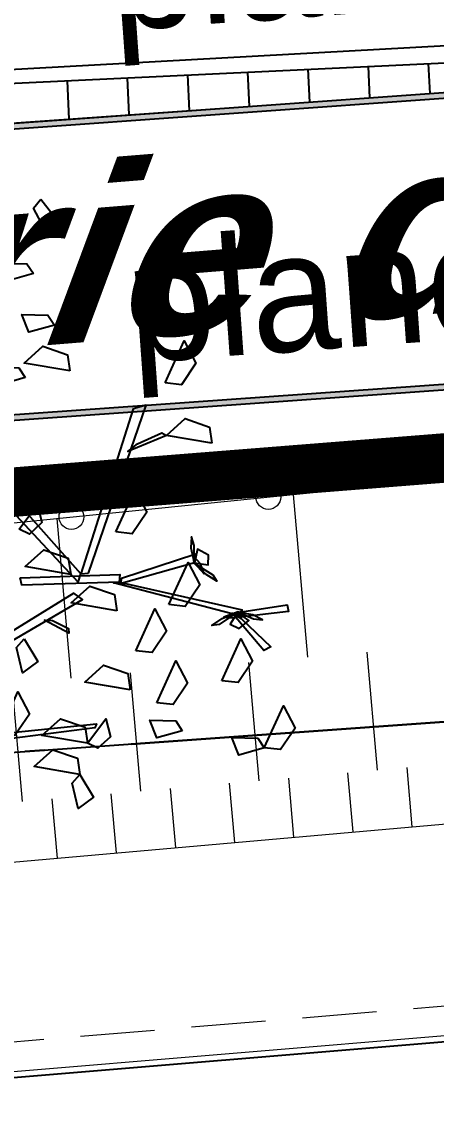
# Model space of a CAD drawing. Header units: metres. Extents: x 1851758 to 1852050, y 5187822 to 5188223.
# Drawn here: x 1851914.32 to 1851916.42, y 5187880.01 to 5187885.46 of the extents above; entities that cross this region are included whole.
import ezdxf
from ezdxf.enums import TextEntityAlignment as Align

# ---------------------------------------------------------------- set-up
doc = ezdxf.new("R2010")
doc.units = ezdxf.units.M
doc.header["$LTSCALE"] = 2.5
for name, pattern in [('L18', [0.6, 0.4, -0.2]), ('L5', [1.15, 0.8, -0.175, 0, -0.175]), ('L8', [0.225, 0.15, -0.075])]:
    doc.linetypes.add(name, pattern=pattern)
doc.layers.get('0').update_dxf_attribs({"linetype": 'CONTINUOUS', "lineweight": 30})
for name, color, linetype, lineweight in [('PAR', 11, 'L5', 30), ('PAR_ALIGNT', 1, 'L18', 30), ('PAR_ALIGNT_TXT', 1, 'CONTINUOUS', 15), ('PRO_DEMOL_CLO_LEG', 7, 'CONTINUOUS', 15), ('PRO_DEMOL_TAL', 34, 'CONTINUOUS', 20), ('PRO_DEMOL_TAL_HAC', 32, 'CONTINUOUS', 15), ('PRO_PAR_DA', 1, 'CONTINUOUS', 35), ('PRO_PAR_SURF', 157, 'CONTINUOUS', 20), ('VOI', 251, 'CONTINUOUS', 20)]:
    doc.layers.add(name, color=color, linetype=linetype, lineweight=lineweight)
for name, color, linetype in [('PFM_VRD ET 2D', 7, 'CONTINUOUS'), ('PRO_VOI', 7, 'CONTINUOUS'), ('PRO_VOI_PLANCHETTES', 232, 'CONTINUOUS'), ('PRO_VOI_PLANCHETTES_TXT', 232, 'CONTINUOUS'), ('PRO_VOI_VEG', 81, 'CONTINUOUS')]:
    doc.layers.add(name, color=color, linetype=linetype)
doc.layers.add('PRO_PAR_CONT_DA', color=40, linetype='CONTINUOUS', plot=False)
doc.styles.add('_ECRITURE', font='NEWSGOTN.TTF')
doc.styles.add('ARIAL_IT_B', font='arialbd.ttf', dxfattribs={"width": 1.1, "oblique": 25.02})

# ---------------------------------------------------------------- blocks, each defined once
blk = doc.blocks.new('CLOLEG')
blk.add_circle((0, 0), 0.0625)
blk = doc.blocks.new('arbre4')
at = {"layer": 'PRO_VOI_VEG', "linetype": 'ByBlock', "lineweight": -2, "extrusion": (-2.51648e-10, -0.654654, 0.755929), "elevation": 1.643, "flags": 128}
blk.add_lwpolyline([(2.679, 6.678), (2.852, 6.335), (2.666, 6.36), (2.598, 6.568), (2.679, 6.678)], close=True, dxfattribs=at)
at = {"layer": 'PRO_VOI_VEG', "linetype": 'ByBlock', "lineweight": -2, "extrusion": (9.90252e-10, -0.872729, 0.488205), "flags": 128}
for points, elevation in [([(2.545, 6.872), (2.282, 6.766), (2.226, 7.142), (2.487, 7.084), (2.545, 6.872)], 0.143), ([(2.376, 6.363), (2.114, 6.257), (2.058, 6.633), (2.319, 6.575), (2.376, 6.363)], 1.052)]:
    blk.add_lwpolyline(points, close=True, dxfattribs=dict(at, elevation=elevation))
at = {"layer": 'PRO_VOI_VEG', "linetype": 'ByBlock', "lineweight": -2, "extrusion": (9.90254e-10, -0.872729, 0.488205), "elevation": 0.39, "flags": 128}
blk.add_lwpolyline([(2.713, 6.215), (2.451, 6.109), (2.395, 6.485), (2.656, 6.427), (2.713, 6.215)], close=True, dxfattribs=at)
at = {"layer": 'PRO_VOI_VEG', "linetype": 'ByBlock', "lineweight": -2, "extrusion": (-0.095442, 0.360509, 0.92786), "flags": 128}
for points, elevation in [([(-3.305, 1.182), (-2.897, 0.937), (-3.132, 0.831), (-3.336, 1.006), (-3.305, 1.182)], 6.747), ([(-4.416, 3.091), (-4.007, 2.846), (-4.243, 2.74), (-4.447, 2.916), (-4.416, 3.091)], 8.367), ([(-2.628, 2.608), (-2.22, 2.363), (-2.455, 2.257), (-2.659, 2.432), (-2.628, 2.608)], 5.086), ([(-2.944, 3.681), (-2.536, 3.436), (-2.771, 3.33), (-2.976, 3.505), (-2.944, 3.681)], 6.412), ([(-2.806, 4.321), (-2.398, 4.076), (-2.633, 3.97), (-2.838, 4.145), (-2.806, 4.321)], 5.862), ([(-2.218, 4.661), (-1.81, 4.417), (-2.045, 4.311), (-2.249, 4.486), (-2.218, 4.661)], 5.725), ([(-2.041, 5.013), (-1.633, 4.768), (-1.868, 4.662), (-2.072, 4.838), (-2.041, 5.013)], 5.876)]:
    blk.add_lwpolyline(points, close=True, dxfattribs=dict(at, elevation=elevation))
at = {"layer": 'PRO_VOI_VEG', "linetype": 'ByBlock', "lineweight": -2, "extrusion": (0.372929, -1.31216e-09, 0.92786), "elevation": 8.675, "flags": 128}
blk.add_lwpolyline([(2.019, -0.589), (2.427, -0.834), (2.192, -0.94), (1.988, -0.764), (2.019, -0.589)], close=True, dxfattribs=at)
at = {"layer": 'PRO_VOI_VEG', "color": 42, "linetype": 'ByBlock', "lineweight": -2, "extrusion": (-0.662392, -0.292848, 0.689548), "elevation": 2.981, "flags": 128}
for points in [[(1.003, 7.013), (-0.213, 8.93), (-0.243, 8.738), (0.973, 6.908), (1.003, 7.013)], [(0.715, 6.103), (1.165, 7.407), (1.231, 7.346), (0.789, 6.068), (0.715, 6.103)], [(1.283, 7.434), (2.071, 8.738), (2.101, 8.65), (1.209, 7.267), (1.283, 7.434)]]:
    blk.add_lwpolyline(points, close=True, dxfattribs=at)
at = {"layer": 'PRO_VOI_VEG', "color": 42, "linetype": 'ByBlock', "lineweight": -2, "extrusion": (-0.027137, -0.572523, 0.819439), "elevation": 5.616, "flags": 128}
blk.add_lwpolyline([(2.765, 4.287), (1.549, 6.072), (1.519, 5.893), (2.735, 4.189), (2.765, 4.287)], close=True, dxfattribs=at)
at = {"layer": 'PRO_VOI_VEG', "color": 42, "linetype": 'ByBlock', "lineweight": -2, "extrusion": (-0.798201, -0.35289, 0.488205), "elevation": 0.788, "flags": 128}
blk.add_lwpolyline([(0.089, 9.059), (0.111, 9.612), (0.155, 9.67), (0.111, 8.807), (0.089, 9.059)], close=True, dxfattribs=at)
at = {"layer": 'PRO_VOI_VEG', "linetype": 'ByBlock', "lineweight": -2, "extrusion": (0.632852, 0.167542, 0.755929), "flags": 128}
for points, elevation in [([(0.081, 2.953), (0.254, 2.611), (0.068, 2.635), (0, 2.844), (0.081, 2.953)], 6.905), ([(-2.19, 3.116), (-2.017, 2.774), (-2.204, 2.798), (-2.272, 3.007), (-2.19, 3.116)], 6.987)]:
    blk.add_lwpolyline(points, close=True, dxfattribs=dict(at, elevation=elevation))
at = {"layer": 'PRO_VOI_VEG', "linetype": 'ByBlock', "lineweight": -2, "extrusion": (0.372929, 2.33266e-10, 0.92786), "flags": 128}
for points, elevation in [([(0.558, 0.095), (0.966, -0.15), (0.731, -0.256), (0.527, -0.081), (0.558, 0.095)], 8.722), ([(-0.657, 0), (-0.249, -0.244), (-0.484, -0.351), (-0.688, -0.175), (-0.657, 0)], 8.76)]:
    blk.add_lwpolyline(points, close=True, dxfattribs=dict(at, elevation=elevation))
at = {"layer": 'PRO_VOI_VEG', "color": 6, "linetype": 'ByBlock', "lineweight": -2, "extrusion": (0.987267, -0.048316, 0.151559), "elevation": 5.225, "flags": 128}
blk.add_lwpolyline([(0.391, 8.264), (0.548, 8.217), (0.638, 8.373), (0.526, 8.456), (0.391, 8.264)], close=True, dxfattribs=at)
at = {"layer": 'PRO_VOI_VEG', "color": 42, "linetype": 'ByBlock', "lineweight": -2, "extrusion": (-0.828754, -0.366398, 0.422988), "elevation": 0.47, "flags": 128}
blk.add_lwpolyline([(1.209, 7.973), (1.349, 9.811), (1.423, 9.681), (1.253, 7.903), (1.209, 7.973)], close=True, dxfattribs=at)
at = {"layer": 'PRO_VOI_VEG', "color": 6, "linetype": 'ByBlock', "lineweight": -2, "extrusion": (-0.876374, -0.467267, 0.116747), "elevation": -2.477, "flags": 128}
blk.add_lwpolyline([(1.681, 9.338), (1.833, 9.564), (1.729, 9.778), (1.641, 9.624), (1.681, 9.338)], close=True, dxfattribs=at)
at = {"layer": 'PRO_VOI_VEG', "color": 6, "linetype": 'ByBlock', "lineweight": -2, "extrusion": (0.770104, 0.410605, 0.488205), "elevation": 7.482, "flags": 128}
blk.add_lwpolyline([(-1.689, 6.094), (-1.781, 5.88), (-1.7, 5.763), (-1.589, 5.894), (-1.689, 6.094)], close=True, dxfattribs=at)
at = {"layer": 'PRO_VOI_VEG', "linetype": 'ByBlock', "lineweight": -2, "extrusion": (0.372929, -1.31215e-09, 0.92786), "elevation": 8.899, "flags": 128}
blk.add_lwpolyline([(-0.218, -0.345), (0.19, -0.59), (-0.045, -0.696), (-0.249, -0.521), (-0.218, -0.345)], close=True, dxfattribs=at)
at = {"layer": 'PRO_VOI_VEG', "color": 6, "linetype": 'ByBlock', "lineweight": -2, "extrusion": (0.650806, 0.741126, 0.164872), "elevation": 4.171, "flags": 128}
blk.add_lwpolyline([(-2.832, 8.413), (-3.054, 8.306), (-3.124, 8.485), (-2.998, 8.539), (-2.832, 8.413)], close=True, dxfattribs=at)
at = {"layer": 'PRO_VOI_VEG', "color": 42, "linetype": 'ByBlock', "lineweight": -2, "extrusion": (-0.798146, 0.353014, 0.488205), "elevation": 1.337, "flags": 128}
blk.add_lwpolyline([(0.181, 5.538), (-1.035, 7.663), (-1.064, 7.45), (0.151, 5.422), (0.181, 5.538)], close=True, dxfattribs=at)
at = {"layer": 'PRO_VOI_VEG', "color": 42, "linetype": 'ByBlock', "lineweight": -2, "extrusion": (-0.873314, 0.38626, 0.296858), "elevation": -0.171, "flags": 128}
blk.add_lwpolyline([(-0.733, 7.398), (-0.711, 7.996), (-0.667, 8.059), (-0.711, 7.125), (-0.733, 7.398)], close=True, dxfattribs=at)
at = {"layer": 'PRO_VOI_VEG', "color": 42, "linetype": 'ByBlock', "lineweight": -2, "extrusion": (-0.853559, -0.377365, 0.359211), "elevation": -0.57, "flags": 128}
blk.add_lwpolyline([(2.071, 9.128), (2.241, 10.461), (2.307, 10.4), (2.123, 9.128), (2.071, 9.128)], close=True, dxfattribs=at)
at = {"layer": 'PRO_VOI_VEG', "color": 6, "linetype": 'ByBlock', "lineweight": -2, "extrusion": (0.427121, -0.889036, 0.164872), "elevation": 3.529, "flags": 128}
blk.add_lwpolyline([(3.745, 7.854), (3.523, 7.747), (3.453, 7.926), (3.579, 7.98), (3.745, 7.854)], close=True, dxfattribs=at)
at = {"layer": 'PRO_VOI_VEG', "color": 6, "linetype": 'ByBlock', "lineweight": -2, "extrusion": (-0.086805, 0.989361, 0.116747), "elevation": 0.252, "flags": 128}
blk.add_lwpolyline([(-4.283, 8.356), (-4.131, 8.581), (-4.235, 8.795), (-4.323, 8.641), (-4.283, 8.356)], close=True, dxfattribs=at)
at = {"layer": 'PRO_VOI_VEG', "color": 6, "linetype": 'ByBlock', "lineweight": -2, "extrusion": (0.076279, -0.869389, 0.488205), "elevation": 4.696, "flags": 128}
blk.add_lwpolyline([(4.275, 6.9), (4.183, 6.685), (4.264, 6.569), (4.375, 6.7), (4.275, 6.9)], close=True, dxfattribs=at)
at = {"layer": 'PRO_VOI_VEG', "color": 42, "linetype": 'ByBlock', "lineweight": -2, "extrusion": (-0.433021, -0.648019, 0.626549), "elevation": 3.586, "flags": 128}
blk.add_lwpolyline([(3.853, 7.769), (4.253, 7.6), (4.211, 7.494), (3.747, 7.772), (3.853, 7.769)], close=True, dxfattribs=at)
at = {"layer": 'PRO_VOI_VEG', "color": 6, "linetype": 'ByBlock', "lineweight": -2, "extrusion": (-0.43103, -0.889518, 0.151559), "elevation": -0.296, "flags": 128}
blk.add_lwpolyline([(4.061, 8.445), (4.218, 8.399), (4.308, 8.555), (4.196, 8.638), (4.061, 8.445)], close=True, dxfattribs=at)
at = {"layer": 'PRO_VOI_VEG', "linetype": 'ByBlock', "lineweight": -2, "extrusion": (0.843665, 0.223353, 0.488205), "flags": 128}
for points, elevation in [([(-0.98, 7.475), (-1.242, 7.369), (-1.298, 7.745), (-1.037, 7.687), (-0.98, 7.475)], 6.437), ([(-2.46, 5.393), (-2.722, 5.288), (-2.778, 5.664), (-2.517, 5.606), (-2.46, 5.393)], 5.356)]:
    blk.add_lwpolyline(points, close=True, dxfattribs=dict(at, elevation=elevation))
at = {"layer": 'PRO_VOI_VEG', "linetype": 'ByBlock', "lineweight": -2, "extrusion": (0.372929, -8.74771e-10, 0.92786), "elevation": 9.075, "flags": 128}
blk.add_lwpolyline([(-1.03, -0.782), (-0.621, -1.026), (-0.857, -1.133), (-1.061, -0.957), (-1.03, -0.782)], close=True, dxfattribs=at)
at = {"layer": 'PRO_VOI_VEG', "linetype": 'ByBlock', "lineweight": -2, "extrusion": (0.372929, 2.33214e-10, 0.92786), "elevation": 8.823, "flags": 128}
blk.add_lwpolyline([(-1.198, -0.156), (-0.79, -0.401), (-1.025, -0.507), (-1.229, -0.332), (-1.198, -0.156)], close=True, dxfattribs=at)
at = {"layer": 'PRO_VOI_VEG', "linetype": 'ByBlock', "lineweight": -2, "extrusion": (0.372929, -8.74769e-10, 0.92786), "elevation": 7.891, "flags": 128}
blk.add_lwpolyline([(-1.381, 1.212), (-0.973, 0.968), (-1.208, 0.861), (-1.412, 1.037), (-1.381, 1.212)], close=True, dxfattribs=at)
at = {"layer": 'PRO_VOI_VEG', "color": 42, "linetype": 'ByBlock', "lineweight": -2, "extrusion": (-0.853501, 0.377497, 0.359211), "elevation": 0.72, "flags": 128}
blk.add_lwpolyline([(0.527, 8.053), (0.107, 10.556), (0.151, 10.556), (0.623, 7.919), (0.527, 8.053)], close=True, dxfattribs=at)
at = {"layer": 'PRO_VOI_VEG', "linetype": 'ByBlock', "lineweight": -2, "extrusion": (9.90357e-10, -0.872729, 0.488205), "elevation": 5.056, "flags": 128}
blk.add_lwpolyline([(3.67, 5.967), (3.408, 5.861), (3.352, 6.237), (3.613, 6.179), (3.67, 5.967)], close=True, dxfattribs=at)
at = {"layer": 'PRO_VOI_VEG', "linetype": 'ByBlock', "lineweight": -2, "extrusion": (0.372929, 6.70649e-10, 0.92786), "elevation": 9.214, "flags": 128}
blk.add_lwpolyline([(-1.739, -1.127), (-1.331, -1.372), (-1.566, -1.478), (-1.77, -1.303), (-1.739, -1.127)], close=True, dxfattribs=at)
at = {"layer": 'PRO_VOI_VEG', "linetype": 'ByBlock', "lineweight": -2, "extrusion": (-3.21724e-09, -0.872729, 0.488205), "elevation": 5.486, "flags": 128}
blk.add_lwpolyline([(4.482, 6.245), (4.22, 6.139), (4.164, 6.515), (4.425, 6.458), (4.482, 6.245)], close=True, dxfattribs=at)

msp = doc.modelspace()

# ---------------------------------------------------------------- hatches: boundary and pattern name
at = {"layer": 'PRO_VOI_PLANCHETTES'}
h = msp.add_hatch(color=256, dxfattribs=at)
h.dxf.hatch_style = 1
h.paths.add_polyline_path([(1851899.1364, 5187902.8628), (1851900.494, 5187883.9652), (1851977.1871, 5187889.4194), (1851978.221, 5187892.2356), (1851977.132, 5187910.471), (1851977.1619, 5187910.4732), (1851978.2513, 5187892.2311), (1851977.2085, 5187889.3908), (1851900.4662, 5187883.9331), (1851899.1065, 5187902.8607)])
h = msp.add_hatch(color=256, dxfattribs=at)
h.dxf.hatch_style = 1
edge = h.paths.add_edge_path()
edge.add_arc((1851926.4252, 5187498.2076), 385.1553, 94.067373, 99.391014, ccw=False)
edge.add_line((1851899.1063, 5187882.3928), (1851938.5438, 5187885.1975))
edge.add_line((1851938.5438, 5187885.1975), (1851938.7524, 5187882.2942))
edge.add_line((1851938.7524, 5187882.2942), (1851938.7225, 5187882.2918))
edge.add_line((1851938.7225, 5187882.2918), (1851938.5161, 5187885.1654))
edge.add_line((1851938.5161, 5187885.1654), (1851899.1052, 5187882.3626))
edge.add_arc((1851926.4252, 5187498.2076), 385.1253, 94.067849, 99.391226)
edge.add_line((1851863.5824, 5187878.1711), (1851863.5789, 5187878.2009))

# ---------------------------------------------------------------- linework, layer by layer
at = {"layer": 'PAR', "flags": 128}
msp.add_lwpolyline([(1851757.77, 5187868.487), (1851833.6918, 5187875.6402), (1851863.5824, 5187878.1707), (1851981.4866, 5187886.528), (1851987.4718, 5187886.9522), (1852004.3774, 5187888.6518), (1852028.9496, 5187890.8198)], dxfattribs=at)
at = {"layer": 'PAR_ALIGNT', "ltscale": 2.5, "const_width": 0.25, "flags": 128}
msp.add_lwpolyline([(1851863.4796, 5187879.0507), (1851981.3715, 5187888.4018)], dxfattribs=at)
msp.add_lwpolyline([(1851863.4796, 5187879.0507), (1851981.3715, 5187888.4018)], dxfattribs=at)
at = {"layer": 'PFM_VRD ET 2D', "flags": 128}
for points in [[(1851938.8167, 5187906.9885), (1851932.2574, 5187906.617), (1851924.7604, 5187906.2949), (1851916.4491, 5187905.7479), (1851909.0035, 5187905.0533), (1851900.8231, 5187904.5104), (1851899.4658, 5187904.4673), (1851899.5085, 5187902.8896), (1851899.3993, 5187902.6352), (1851899.3773, 5187902.6262), (1851899.486, 5187902.5321), (1851899.6471, 5187896.3872), (1851899.7193, 5187894.3298), (1851899.7751, 5187893.7965), (1851901.0772, 5187884.5996), (1851904.2049, 5187884.6709), (1851906.996, 5187884.8178), (1851919.3461, 5187885.4965), (1851921.271, 5187885.5086), (1851922.7669, 5187885.5191), (1851936.1333, 5187887.5345)], [(1851904.9036, 5187879.3517), (1851910.7351, 5187879.8251), (1851910.7898, 5187879.8297), (1851910.8773, 5187879.8369), (1851919.8034, 5187880.5805), (1851919.8058, 5187880.5806), (1851919.9667, 5187880.5943), (1851933.2548, 5187881.6676), (1851936.7512, 5187881.9442)]]:
    msp.add_lwpolyline(points, dxfattribs=at)
at = {"layer": 'PRO_DEMOL_CLO_LEG', "flags": 128}
msp.add_lwpolyline([(1851899.1687, 5187881.4795), (1851904.6517, 5187881.9482), (1851919.6157, 5187883.4662), (1851936.6677, 5187884.8017), (1851953.754, 5187886.2021), (1851969.4308, 5187887.6313), (1851974.4927, 5187887.9829), (1851978.8346, 5187888.2456)], dxfattribs=at)
at = {"layer": 'PRO_DEMOL_TAL', "flags": 128}
msp.add_lwpolyline([(1851899.2965, 5187879.8806), (1851904.6394, 5187880.3585), (1851919.8803, 5187881.7053), (1851933.1727, 5187882.7855)], dxfattribs=at)
at = {"layer": 'PRO_DEMOL_TAL_HAC'}
for p, q in [((1851915.7668, 5187882.2453), (1851915.694, 5187883.0683)), ((1851914.5714, 5187882.1397), (1851914.5, 5187882.9472)), ((1851916.1184, 5187881.674), (1851916.0656, 5187882.2717)), ((1851915.5207, 5187881.6212), (1851915.4679, 5187882.2189)), ((1851914.9231, 5187881.5684), (1851914.8702, 5187882.1661)), ((1851914.3254, 5187881.5156), (1851914.2726, 5187882.1133)), ((1851916.2942, 5187881.3884), (1851916.2678, 5187881.6873)), ((1851915.6966, 5187881.3356), (1851915.6702, 5187881.6344)), ((1851915.9954, 5187881.362), (1851915.969, 5187881.6608)), ((1851915.0989, 5187881.2828), (1851915.0725, 5187881.5816)), ((1851915.3977, 5187881.3092), (1851915.3713, 5187881.608)), ((1851914.5012, 5187881.23), (1851914.4748, 5187881.5288)), ((1851914.8, 5187881.2564), (1851914.7736, 5187881.5552))]:
    msp.add_line(p, q, dxfattribs=at)
at = {"layer": 'PRO_PAR_CONT_DA', "flags": 128}
msp.add_lwpolyline([(1851940.223, 5187919.3492), (1851911.8795, 5187917.3131), (1851912.1661, 5187913.3233), (1851908.6751, 5187913.0726), (1851908.3885, 5187917.0623), (1851884.7038, 5187915.3608), (1851885.4031, 5187905.6262), (1851885.6711, 5187901.8955), (1851897.6403, 5187902.7554), (1851898.8308, 5187886.1831), (1851862.9456, 5187883.6194), (1851863.4796, 5187879.0507), (1851981.3715, 5187888.4018)], dxfattribs=at)
msp.add_lwpolyline([(1851863.5824, 5187878.1707), (1851981.4866, 5187886.528), (1851981.3715, 5187888.4018), (1851863.4796, 5187879.0507)], close=True, dxfattribs=at)
at = {"layer": 'PRO_PAR_DA', "flags": 128}
msp.add_lwpolyline([(1851863.4796, 5187879.0507), (1851981.3715, 5187888.4018)], dxfattribs=at)
at = {"layer": 'PRO_PAR_SURF', "flags": 128}
for points in [[(1851977.7933, 5187946.6346), (1851981.4866, 5187886.528), (1851863.5824, 5187878.1707), (1851856.5917, 5187937.9836), (1851927.7207, 5187943.0606)], [(1851979.4592, 5187919.5236), (1851978.1813, 5187918.0657), (1851896.9596, 5187912.2309), (1851896.7804, 5187914.7245), (1851884.8113, 5187913.8647), (1851885.6711, 5187901.8955), (1851897.6403, 5187902.7554), (1851899.2249, 5187880.6971), (1851981.4866, 5187886.528)], [(1851898.9931, 5187904.8577), (1851977.132, 5187910.471), (1851978.221, 5187892.2356), (1851977.1871, 5187889.4194), (1851900.494, 5187883.9652)], [(1851977.132, 5187910.471), (1851898.9931, 5187904.8577), (1851900.494, 5187883.9652), (1851977.1871, 5187889.4194), (1851978.221, 5187892.2356)]]:
    msp.add_lwpolyline(points, close=True, dxfattribs=at)
at = {"layer": 'PRO_VOI', "color": 32}
for p, q in [((1851916.071, 5187885.2323, 297.5488), (1851916.0785, 5187885.0735, 297.5488)), ((1851916.3753, 5187885.2467, 297.5488), (1851916.3825, 5187885.0951, 297.5488)), ((1851914.854, 5187885.1747, 297.5488), (1851914.8629, 5187884.9871, 297.5488)), ((1851915.1582, 5187885.1891, 297.5488), (1851915.1668, 5187885.0087, 297.5488)), ((1851915.4625, 5187885.2035, 297.5488), (1851915.4707, 5187885.0303, 297.5488)), ((1851915.7668, 5187885.2179, 297.5488), (1851915.7746, 5187885.0519, 297.5488)), ((1851914.5497, 5187885.1603, 297.5488), (1851914.5589, 5187884.9654, 297.5488))]:
    msp.add_line(p, q, dxfattribs=at)
at = {"layer": 'PRO_VOI', "color": 34, "elevation": 297.5488, "flags": 128}
msp.add_lwpolyline([(1851899.7877, 5187893.7974), (1851901.0772, 5187884.5996), (1851904.2049, 5187884.6709), (1851922.7647, 5187885.549)], dxfattribs=at)
at = {"layer": 'PRO_VOI', "flags": 128}
msp.add_lwpolyline([(1851900.327, 5187886.29), (1851900.494, 5187883.9652), (1851977.1871, 5187889.4194), (1851978.0774, 5187891.8445)], dxfattribs=at)
at = {"layer": 'PRO_VOI_PLANCHETTES', "flags": 128}
msp.add_lwpolyline([(1851899.1364, 5187902.8628), (1851900.494, 5187883.9652), (1851977.1871, 5187889.4194), (1851978.221, 5187892.2356), (1851977.132, 5187910.471), (1851977.1619, 5187910.4732), (1851978.2513, 5187892.2311), (1851977.2085, 5187889.3908), (1851900.4662, 5187883.9331), (1851899.1065, 5187902.8607)], close=True, dxfattribs=at)
msp.add_lwpolyline([(1851863.5789, 5187878.2009, -0.023233), (1851899.1063, 5187882.3928), (1851938.5438, 5187885.1975), (1851938.7524, 5187882.2942), (1851938.7225, 5187882.2918), (1851938.5161, 5187885.1654), (1851899.1052, 5187882.3626, 0.023232), (1851863.5824, 5187878.1711)], format="xyb", close=True, dxfattribs=at)
at = {"layer": 'VOI', "linetype": 'L8', "flags": 128}
msp.add_lwpolyline([(1851976.6693, 5187885.3047), (1851970.013, 5187884.7629), (1851956.2715, 5187883.692), (1851953.8325, 5187883.4922), (1851936.7382, 5187882.1342), (1851919.7918, 5187880.7585), (1851910.7776, 5187880.0076), (1851904.8873, 5187879.5294), (1851887.0287, 5187878.0595), (1851868.9293, 5187876.6098), (1851862.6631, 5187876.1318), (1851857.1947, 5187875.6892), (1851855.6144, 5187875.5574)], dxfattribs=at)
at = {"layer": 'VOI', "flags": 128}
msp.add_lwpolyline([(1851976.6794, 5187885.1588), (1851970.0249, 5187884.6145), (1851956.2833, 5187883.5436), (1851953.8444, 5187883.3438), (1851936.7502, 5187881.9858), (1851919.804, 5187880.6102), (1851910.7898, 5187879.8592), (1851904.8994, 5187879.381), (1851887.0408, 5187877.9111), (1851868.9409, 5187876.4614), (1851862.6748, 5187875.9834), (1851857.2069, 5187875.5408), (1851855.6268, 5187875.409)], dxfattribs=at)

# ---------------------------------------------------------------- block references
at = {"layer": 'PRO_DEMOL_CLO_LEG', "rotation": 5.792365610979364}
for p in [(1851915.567, 5187883.0555), (1851914.5721, 5187882.9545)]:
    msp.add_blockref('CLOLEG', p, dxfattribs=at)
at = {"layer": 'PRO_VOI_VEG', "xscale": 0.5, "yscale": 0.5, "zscale": 0.5, "rotation": 4.640794973699927}
msp.add_blockref('arbre4', (1851913.2426, 5187882.4728), dxfattribs=at)

# ---------------------------------------------------------------- texts
at = {"layer": 'PAR_ALIGNT_TXT', "style": 'ARIAL_IT_B', "oblique": 25.02, "width": 1.1}
msp.add_text('Alignement validé par la mairie de TRAMOYES le 07/04/2016', height=0.875, rotation=4.6408, dxfattribs=at).set_placement((1851914.8145, 5187884.1853), align=Align.MIDDLE)
at = {"layer": 'PRO_VOI_PLANCHETTES_TXT', "style": '_ECRITURE'}
for p in [(1851917.9424, 5187885.8705), (1851918.0371, 5187884.1919)]:
    msp.add_text('planchette arasée', height=0.6, rotation=4.1089, dxfattribs=at).set_placement(p, align=Align.MIDDLE)

doc.saveas('drawing.dxf')
